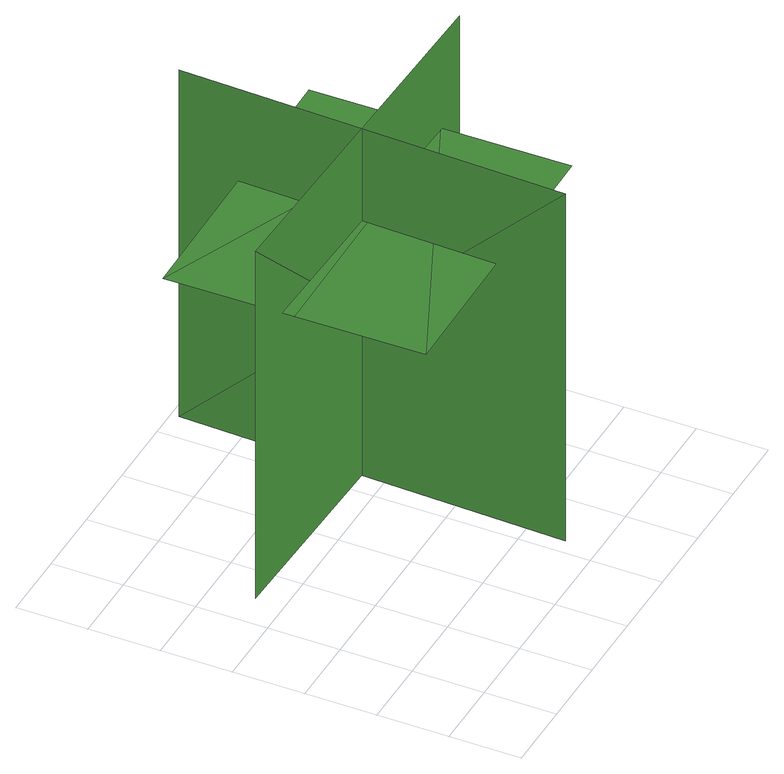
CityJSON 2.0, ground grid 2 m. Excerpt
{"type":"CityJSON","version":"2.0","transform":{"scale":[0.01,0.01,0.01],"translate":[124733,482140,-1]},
"CityObjects":{
"tree1":{"type":"SolitaryVegetationObject","geometry":[{"type":"MultiSurface","lod":"1","boundaries":[[[0,1,2]],[[0,2,3]],[[4,5,6]],[[4,6,7]],[[8,9,10]],[[8,10,11]],[[8,11,12]],[[8,12,13]]]}]}
},
"vertices":[
[1185,648,79],[97,682,79],[97,682,1167],[1185,648,1167],[680,1179,79],[680,1179,1167],[647,92,1167],[647,92,79],[1089,654,879],[1085,1016,879],[235,1005,879],[239,643,879],[243,281,879],[1094,292,879]
]}
